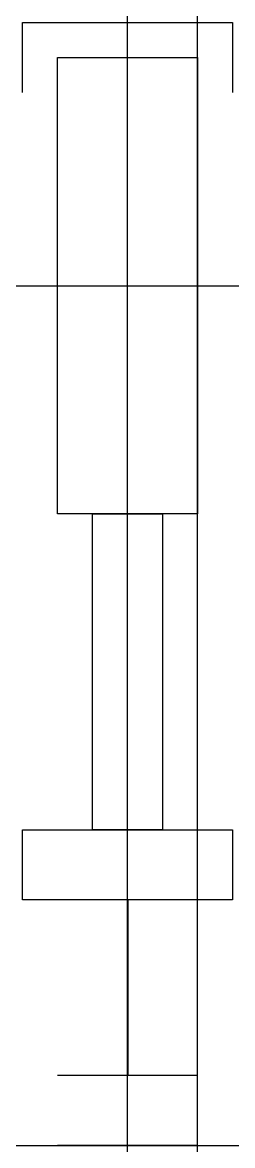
# Model space of a CAD drawing. Header units: millimetres. Extents: x 0 to 0.006, y 0 to 0.032.
import ezdxf

# ---------------------------------------------------------------- set-up
doc = ezdxf.new("R2010")
doc.units = ezdxf.units.MM
doc.header["$PDMODE"] = 2
for name, color, linetype, lineweight, true_color in [('Level 1', 9, 'Continuous', 0, 0xc8c8c8), ('Level 3', 9, 'Continuous', 0, 0xc8c8c8), ('Level 7', 9, 'Continuous', 0, 0xc8c8c8)]:
    doc.layers.add(name, color=color, linetype=linetype, lineweight=lineweight, true_color=true_color)

# ---------------------------------------------------------------- blocks, each defined once
blk = doc.blocks.new('01034A3')
at = {"layer": 'Level 7', "color": 2, "linetype": 'Continuous', "lineweight": 30}
for p, q in [((0.002, 0.001), (-0.002, 0.001)), ((0.002, -0.001), (-0.002, -0.001))]:
    blk.add_line(p, q, dxfattribs=at)

msp = doc.modelspace()

# ---------------------------------------------------------------- linework, layer by layer
for p in [(0.005, 0.0245), (0.003, 0)]:
    msp.add_point(p)
at = {"layer": 'Level 1', "color": 5, "linetype": 'Continuous', "lineweight": 30, "flags": 128}
for points in [[(0, 0.03), (0, 0.032), (0.006, 0.032), (0.006, 0.03)], [(0.001, 0.031), (0.005, 0.031), (0.005, 0.018), (0.001, 0.018), (0.001, 0.031)], [(0.002, 0.018), (0.004, 0.018), (0.004, 0.009), (0.002, 0.009), (0.002, 0.018)], [(0, 0.009), (0.006, 0.009), (0.006, 0.007), (0, 0.007), (0, 0.009)]]:
    msp.add_lwpolyline(points, dxfattribs=at)
at = {"layer": 'Level 3', "color": 1, "linetype": 'Continuous', "lineweight": 40}
msp.add_line((0.003, 0.007), (0.003, 0.002), dxfattribs=at)

# ---------------------------------------------------------------- block references
at = {"color": 9, "linetype": 'Continuous', "lineweight": 0, "true_color": 0xc8c8c8}
msp.add_blockref('01034A3', (0.003, 0.001), dxfattribs=at)

doc.saveas('drawing.dxf')
